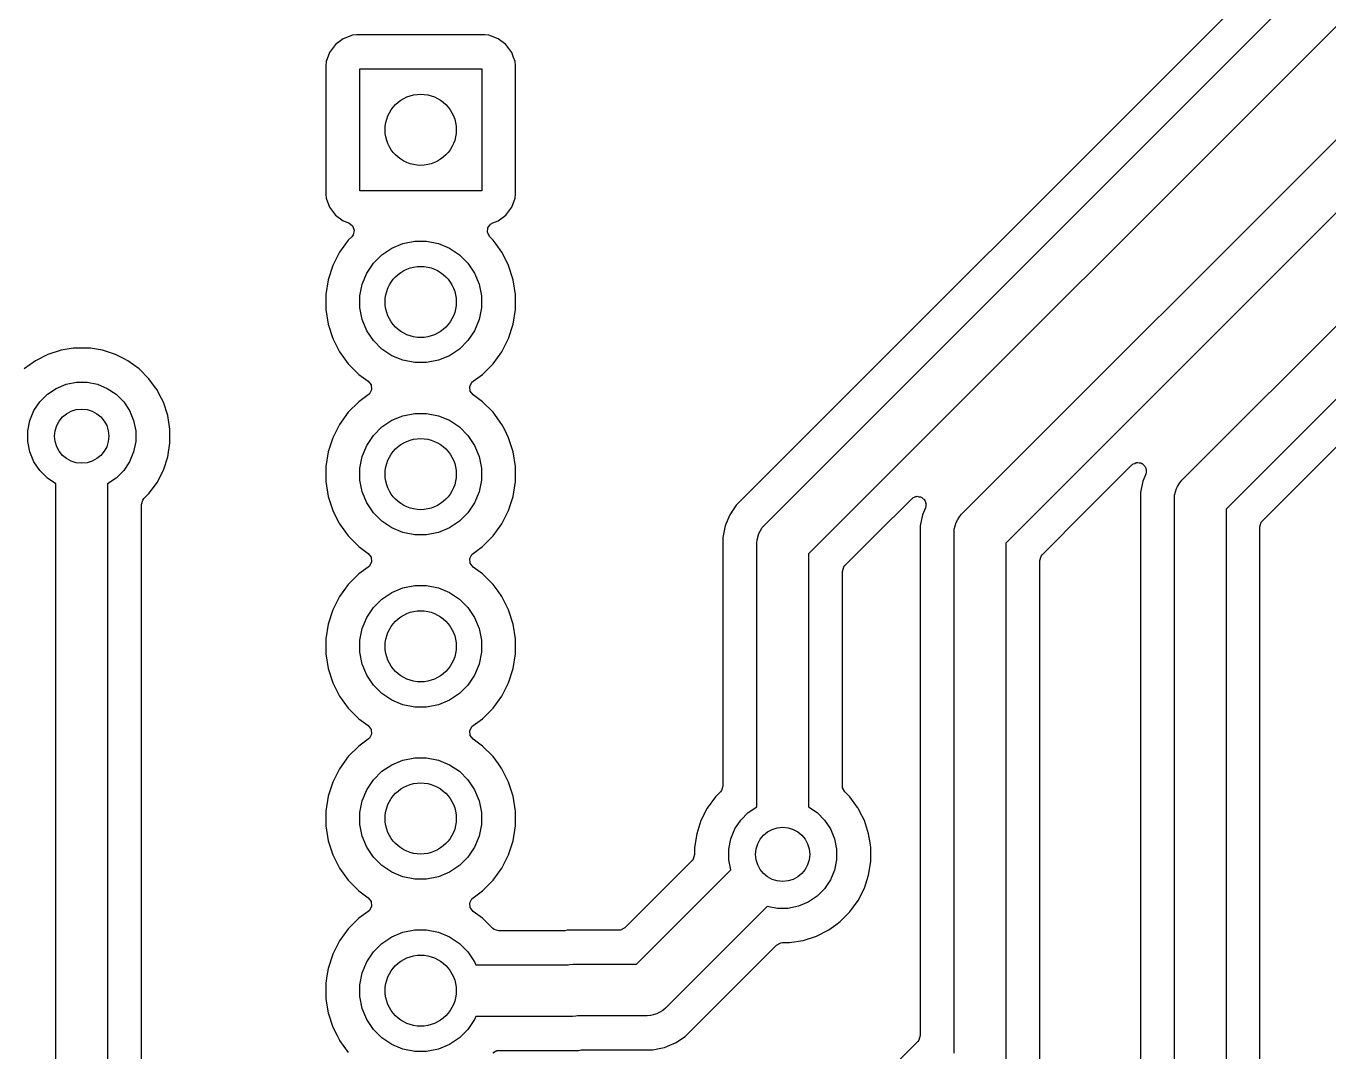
# Model space of a CAD drawing. Extents: x 101.7 to 181.8, y -136.4 to -71.3.
# Drawn here: x 113.68 to 132.9, y -102.91 to -87.78 of the extents above; entities that cross this region are included whole.
import ezdxf

# ---------------------------------------------------------------- set-up
doc = ezdxf.new("R2010")
doc.units = 0
doc.layers.add('BLACK', color=7, linetype='CONTINUOUS')

msp = doc.modelspace()

# ---------------------------------------------------------------- linework, layer by layer
at = {"layer": 'BLACK', "linetype": 'CONTINUOUS'}
for p, q in [((139.688073, -79.315295), (124.155298, -94.84807)), ((124.570592, -95.140592), (139.980592, -79.730592)), ((140.407816, -80.381), (125.221, -95.567816)), ((127.480592, -94.980592), (140.480592, -81.980593)), ((140.907815, -82.631), (128.131, -95.407815)), ((130.730592, -94.480592), (141.730592, -83.480592)), ((142.157816, -84.131), (131.381, -94.907816)), ((131.917819, -95.078811), (142.328811, -84.667819)), ((118.357664, -87.966206), (118.242455, -88.052452)), ((118.357671, -87.966202), (118.357664, -87.966206)), ((118.492516, -87.915908), (118.357671, -87.966202)), ((118.552123, -87.909501), (118.492516, -87.915908)), ((118.552129, -87.9095), (118.552123, -87.909501)), ((120.447864, -87.9095), (118.552129, -87.9095)), ((120.447873, -87.9095), (120.447864, -87.9095)), ((120.447881, -87.9095), (120.447873, -87.9095)), ((120.447883, -87.909501), (120.447881, -87.9095)), ((120.507483, -87.915908), (120.447883, -87.909501)), ((120.642328, -87.966202), (120.507482, -87.915908)), ((120.507482, -87.915908), (120.507483, -87.915908)), ((120.642335, -87.966206), (120.642328, -87.966202)), ((120.757544, -88.052452), (120.642335, -87.966206)), ((118.156202, -88.167671), (118.105908, -88.302517)), ((118.156206, -88.167664), (118.156202, -88.167671)), ((118.242452, -88.052455), (118.156206, -88.167664)), ((118.242455, -88.052452), (118.242452, -88.052455)), ((120.757547, -88.052455), (120.757544, -88.052452)), ((120.843793, -88.167664), (120.757547, -88.052455)), ((120.843797, -88.167671), (120.843793, -88.167664)), ((120.871429, -88.241758), (120.843797, -88.167671)), ((118.099501, -88.362123), (118.0995, -88.362135)), ((118.0995, -88.362135), (118.0995, -90.25787)), ((118.105908, -88.302517), (118.099501, -88.362116)), ((118.099501, -88.362116), (118.099501, -88.362123)), ((118.6, -90.21), (118.6, -88.41)), ((118.6, -88.41), (120.4, -88.41)), ((120.4, -88.41), (120.4, -90.21)), ((120.894091, -88.302517), (120.871429, -88.241758)), ((120.900499, -88.362128), (120.894091, -88.302517)), ((120.9005, -90.257873), (120.900499, -88.362128)), ((118.0995, -90.25787), (118.099501, -90.257876)), ((118.099501, -90.257876), (118.105908, -90.317483)), ((118.105908, -90.317483), (118.156202, -90.452328)), ((120.4, -90.21), (118.6, -90.21)), ((120.843796, -90.452331), (120.894091, -90.317483)), ((120.894091, -90.317483), (120.9005, -90.257873)), ((118.156202, -90.452328), (118.156206, -90.452335)), ((118.156206, -90.452335), (118.242452, -90.567544)), ((120.757546, -90.567546), (120.843796, -90.452331)), ((118.242452, -90.567544), (118.242455, -90.567547)), ((118.242455, -90.567547), (118.357664, -90.653793)), ((118.357664, -90.653793), (118.357671, -90.653797)), ((118.357671, -90.653797), (118.43758, -90.683601)), ((118.43758, -90.683601), (118.493514, -90.725472)), ((120.48957, -90.756449), (120.531442, -90.700516)), ((120.531442, -90.700516), (120.56242, -90.683601)), ((120.56242, -90.683601), (120.642326, -90.653798)), ((120.642326, -90.653797), (120.642331, -90.653796)), ((120.642326, -90.653798), (120.642326, -90.653797)), ((120.642331, -90.653796), (120.757546, -90.567546)), ((118.481929, -90.887463), (118.431756, -90.937636)), ((118.50308, -90.859209), (118.481929, -90.887463)), ((118.493514, -90.725472), (118.517931, -90.790936)), ((118.517931, -90.790936), (118.50308, -90.859209)), ((120.484586, -90.826141), (120.48957, -90.756449)), ((120.518071, -90.887464), (120.484586, -90.826141)), ((120.568243, -90.937636), (120.518071, -90.887464)), ((118.431752, -90.937641), (118.302187, -91.115974)), ((118.431756, -90.937636), (118.431752, -90.937641)), ((118.929046, -91.154291), (119.075743, -91.056271)), ((119.075743, -91.056271), (119.238744, -90.988754)), ((119.238744, -90.988754), (119.411785, -90.954334)), ((119.411785, -90.954334), (119.588215, -90.954334)), ((119.588215, -90.954334), (119.761256, -90.988754)), ((119.761256, -90.988754), (119.924257, -91.056271)), ((119.924257, -91.056271), (120.070954, -91.154291)), ((120.568247, -90.937641), (120.568243, -90.937636)), ((120.613553, -91), (120.568247, -90.937641)), ((120.697815, -91.115978), (120.613553, -91)), ((118.302187, -91.115974), (118.202104, -91.312393)), ((118.706271, -91.425743), (118.804291, -91.279046)), ((118.804291, -91.279046), (118.929046, -91.154291)), ((120.070954, -91.154291), (120.195709, -91.279046)), ((120.195709, -91.279046), (120.293729, -91.425743)), ((120.749333, -91.217087), (120.697815, -91.115978)), ((120.797895, -91.312393), (120.749333, -91.217087)), ((118.202103, -91.312396), (118.133985, -91.522047)), ((118.202104, -91.312393), (118.202103, -91.312396)), ((118.638754, -91.588744), (118.706271, -91.425743)), ((120.293729, -91.425743), (120.361246, -91.588744)), ((120.797895, -91.312394), (120.797895, -91.312393)), ((120.866015, -91.522049), (120.797895, -91.312394)), ((118.133985, -91.522047), (118.0995, -91.739778)), ((118.604334, -91.761785), (118.638754, -91.588744)), ((120.361246, -91.588744), (120.395666, -91.761785)), ((120.9005, -91.739778), (120.866015, -91.522049)), ((118.0995, -91.739778), (118.0995, -91.960221)), ((118.604334, -91.938215), (118.604334, -91.761785)), ((120.395666, -91.761785), (120.395666, -91.938215)), ((120.9005, -91.960222), (120.9005, -91.739778)), ((118.0995, -91.960221), (118.133985, -92.177952)), ((118.638754, -92.111256), (118.604334, -91.938215)), ((120.395666, -91.938215), (120.361246, -92.111256)), ((120.866015, -92.177951), (120.9005, -91.960222)), ((118.133985, -92.177952), (118.202103, -92.387603)), ((118.706271, -92.274257), (118.638754, -92.111256)), ((120.361246, -92.111256), (120.293729, -92.274257)), ((120.797895, -92.387606), (120.866015, -92.177951)), ((118.202103, -92.387603), (118.202104, -92.387606)), ((118.202104, -92.387606), (118.302187, -92.584025)), ((118.804291, -92.420954), (118.706271, -92.274257)), ((118.929046, -92.545709), (118.804291, -92.420954)), ((120.195709, -92.420954), (120.070954, -92.545709)), ((120.293729, -92.274257), (120.195709, -92.420954)), ((120.697815, -92.584022), (120.797895, -92.387606)), ((114.000776, -92.624781), (113.818386, -92.717715)), ((114.195465, -92.561522), (114.000776, -92.624781)), ((114.373329, -92.533351), (114.195465, -92.561522)), ((114.397648, -92.5295), (114.373329, -92.533351)), ((114.602352, -92.5295), (114.397648, -92.5295)), ((114.629995, -92.533878), (114.602352, -92.5295)), ((114.804534, -92.561522), (114.629995, -92.533878)), ((114.999223, -92.624781), (114.804534, -92.561522)), ((115.124653, -92.688691), (114.999223, -92.624781)), ((118.302187, -92.584025), (118.431752, -92.762358)), ((119.075743, -92.643729), (118.929046, -92.545709)), ((120.070954, -92.545709), (119.924257, -92.643729)), ((120.568242, -92.762365), (120.697815, -92.584022)), ((113.818386, -92.717715), (113.652786, -92.838028)), ((115.18161, -92.717713), (115.124653, -92.688691)), ((115.181612, -92.717714), (115.18161, -92.717713)), ((115.181613, -92.717715), (115.181612, -92.717714)), ((115.347213, -92.838028), (115.181613, -92.717715)), ((118.431752, -92.762358), (118.431756, -92.762363)), ((118.431756, -92.762363), (118.587636, -92.918243)), ((119.238744, -92.711246), (119.075743, -92.643729)), ((119.411785, -92.745666), (119.238744, -92.711246)), ((119.588215, -92.745666), (119.411785, -92.745666)), ((119.761256, -92.711246), (119.588215, -92.745666)), ((119.924257, -92.643729), (119.761256, -92.711246)), ((120.412365, -92.918242), (120.568242, -92.762365)), ((115.491971, -92.982786), (115.347213, -92.838028)), ((115.57377, -93.095375), (115.491971, -92.982786)), ((118.587636, -92.918243), (118.587641, -92.918247)), ((118.587641, -92.918247), (118.727254, -93.019682)), ((118.727254, -93.019682), (118.76992, -93.075012)), ((120.256705, -93.03358), (120.272745, -93.019682)), ((120.272745, -93.019682), (120.412358, -92.918247)), ((120.412356, -92.918247), (120.412365, -92.918242)), ((120.412358, -92.918247), (120.412356, -92.918247)), ((113.881592, -93.322485), (113.992485, -93.211592)), ((113.992485, -93.211592), (114.122883, -93.124463)), ((114.122883, -93.124463), (114.267772, -93.064448)), ((114.267772, -93.064448), (114.421586, -93.033852)), ((114.421586, -93.033852), (114.578414, -93.033852)), ((114.578414, -93.033852), (114.732228, -93.064448)), ((114.732228, -93.064448), (114.877117, -93.124463)), ((114.877117, -93.124463), (115.007515, -93.211592)), ((115.007515, -93.211592), (115.118408, -93.322485)), ((115.612287, -93.14839), (115.57377, -93.095375)), ((115.648936, -93.220318), (115.612287, -93.14839)), ((118.743293, -93.20642), (118.727254, -93.220318)), ((118.775899, -93.144625), (118.743293, -93.20642)), ((118.76992, -93.075012), (118.775899, -93.144625)), ((120.2241, -93.095375), (120.256705, -93.03358)), ((120.230079, -93.164989), (120.2241, -93.095375)), ((120.272745, -93.220318), (120.230079, -93.164989)), ((113.794463, -93.452883), (113.881592, -93.322485)), ((115.118408, -93.322485), (115.205537, -93.452883)), ((115.705218, -93.330776), (115.648936, -93.220318)), ((115.705218, -93.330778), (115.705218, -93.330776)), ((115.70522, -93.330781), (115.705218, -93.330778)), ((115.768477, -93.525466), (115.70522, -93.330781)), ((118.587636, -93.321756), (118.431756, -93.477636)), ((118.587641, -93.321752), (118.587636, -93.321756)), ((118.727254, -93.220318), (118.587641, -93.321752)), ((120.412358, -93.321752), (120.272745, -93.220318)), ((120.412363, -93.321756), (120.412358, -93.321752)), ((120.568243, -93.477636), (120.412363, -93.321756)), ((113.703852, -93.751586), (113.734448, -93.597772)), ((113.734448, -93.597772), (113.794463, -93.452883)), ((115.205537, -93.452883), (115.265552, -93.597772)), ((115.265552, -93.597772), (115.296148, -93.751586)), ((115.8005, -93.727648), (115.768477, -93.525466)), ((118.431752, -93.477641), (118.302187, -93.655974)), ((118.431756, -93.477636), (118.431752, -93.477641)), ((118.929046, -93.694291), (119.075743, -93.596271)), ((119.075743, -93.596271), (119.238744, -93.528754)), ((119.238744, -93.528754), (119.411785, -93.494334)), ((119.411785, -93.494334), (119.588215, -93.494334)), ((119.588215, -93.494334), (119.761256, -93.528754)), ((119.761256, -93.528754), (119.924257, -93.596271)), ((119.924257, -93.596271), (120.070954, -93.694291)), ((120.568247, -93.477641), (120.568243, -93.477636)), ((120.602993, -93.525466), (120.568247, -93.477641)), ((120.697815, -93.655978), (120.602993, -93.525466)), ((113.703852, -93.908414), (113.703852, -93.751586)), ((115.296148, -93.751586), (115.296148, -93.908414)), ((115.8005, -93.932352), (115.8005, -93.727648)), ((118.302187, -93.655974), (118.202104, -93.852393)), ((118.804291, -93.819046), (118.929046, -93.694291)), ((120.070954, -93.694291), (120.195709, -93.819046)), ((120.734333, -93.727648), (120.697815, -93.655978)), ((120.797895, -93.852393), (120.734333, -93.727648)), ((113.734448, -94.062228), (113.703852, -93.908414)), ((115.296148, -93.908414), (115.265552, -94.062228)), ((115.768477, -94.134534), (115.8005, -93.932352)), ((118.202103, -93.852396), (118.133985, -94.062047)), ((118.202104, -93.852393), (118.202103, -93.852396)), ((118.638754, -94.128744), (118.706271, -93.965743)), ((118.706271, -93.965743), (118.804291, -93.819046)), ((120.195709, -93.819046), (120.293729, -93.965743)), ((120.293729, -93.965743), (120.361246, -94.128744)), ((120.797895, -93.852394), (120.797895, -93.852393)), ((120.866015, -94.062049), (120.797895, -93.852394)), ((113.794463, -94.207117), (113.734448, -94.062228)), ((115.265552, -94.062228), (115.205537, -94.207117)), ((115.70522, -94.329219), (115.768477, -94.134534)), ((118.133985, -94.062047), (118.0995, -94.279778)), ((118.604334, -94.301785), (118.638754, -94.128744)), ((120.361246, -94.128744), (120.395666, -94.301785)), ((120.9005, -94.279778), (120.866015, -94.062049)), ((113.881592, -94.337515), (113.794463, -94.207117)), ((113.992485, -94.448408), (113.881592, -94.337515)), ((115.118408, -94.337515), (115.007515, -94.448408)), ((115.205537, -94.207117), (115.118408, -94.337515)), ((115.612287, -94.51161), (115.70522, -94.329219)), ((118.0995, -94.279778), (118.0995, -94.500221)), ((118.604334, -94.478215), (118.604334, -94.301785)), ((120.395666, -94.301785), (120.395666, -94.478215)), ((120.9005, -94.500222), (120.9005, -94.279778)), ((129.319026, -94.927603), (129.993444, -94.253184)), ((129.993444, -94.253184), (130.00333, -94.247786)), ((130.00333, -94.247786), (130.010402, -94.239011)), ((130.010402, -94.239011), (130.03345, -94.231339)), ((130.03345, -94.231339), (130.054765, -94.219701)), ((130.054765, -94.219701), (130.066003, -94.220504)), ((130.066003, -94.220504), (130.076696, -94.216946)), ((130.076696, -94.216946), (130.100229, -94.222952)), ((130.100229, -94.222952), (130.124457, -94.224685)), ((130.124457, -94.224685), (130.133478, -94.231438)), ((130.133478, -94.231438), (130.144396, -94.234225)), ((130.144396, -94.234225), (130.160947, -94.252001)), ((130.160947, -94.252001), (130.18039, -94.266557)), ((130.18039, -94.266557), (130.184327, -94.277113)), ((130.184327, -94.277113), (130.192007, -94.285362)), ((130.192007, -94.285362), (130.19632, -94.309266)), ((130.204413, -94.354121), (130.195684, -94.388319)), ((130.19632, -94.309266), (130.204807, -94.332021)), ((130.204807, -94.332021), (130.202733, -94.344814)), ((130.202733, -94.344814), (130.204413, -94.354121)), ((114.119, -94.532942), (113.992485, -94.448408)), ((114.119, -104.63), (114.119, -94.532942)), ((115.007515, -94.448408), (114.881, -94.532942)), ((114.881, -94.532942), (114.881, -104.472184)), ((115.544732, -94.60459), (115.612287, -94.51161)), ((118.0995, -94.500221), (118.133985, -94.717952)), ((118.638754, -94.651256), (118.604334, -94.478215)), ((120.395666, -94.478215), (120.361246, -94.651256)), ((120.866015, -94.717951), (120.9005, -94.500222)), ((130.152374, -94.492881), (130.1185, -94.663177)), ((130.152377, -94.492871), (130.152374, -94.492881)), ((130.195684, -94.388319), (130.152377, -94.492871)), ((130.666204, -94.572669), (130.697732, -94.518062)), ((130.697732, -94.518062), (130.69774, -94.518053)), ((130.69774, -94.518053), (130.730592, -94.480592)), ((115.401185, -94.772008), (115.417819, -94.751366)), ((115.417819, -94.751366), (115.452236, -94.716949)), ((115.452236, -94.716949), (115.491966, -94.677219)), ((115.491966, -94.677219), (115.491968, -94.677215)), ((115.491968, -94.677215), (115.491971, -94.677213)), ((115.491971, -94.677213), (115.544732, -94.60459)), ((118.133985, -94.717952), (118.202103, -94.927603)), ((118.706271, -94.814257), (118.638754, -94.651256)), ((120.361246, -94.651256), (120.293729, -94.814257)), ((120.797895, -94.927606), (120.866015, -94.717951)), ((126.194272, -95.302358), (126.743442, -94.753187)), ((126.743442, -94.753187), (126.753329, -94.747788)), ((126.753329, -94.747788), (126.7604, -94.739015)), ((126.7604, -94.739015), (126.783445, -94.731344)), ((126.783445, -94.731344), (126.804763, -94.719704)), ((126.804763, -94.719704), (126.816002, -94.720507)), ((126.816002, -94.720507), (126.826694, -94.716949)), ((126.826694, -94.716949), (126.850226, -94.722955)), ((126.850226, -94.722955), (126.874454, -94.724688)), ((126.874454, -94.724688), (126.883475, -94.731441)), ((126.883475, -94.731441), (126.894393, -94.734228)), ((126.894393, -94.734228), (126.910943, -94.752004)), ((126.910943, -94.752004), (126.930388, -94.76656)), ((130.1185, -94.663177), (130.1185, -103.583508)), ((130.619, -94.75), (130.622259, -94.700285)), ((130.619, -103.842184), (130.619, -94.75)), ((130.622259, -94.700269), (130.648002, -94.604197)), ((130.622259, -94.700285), (130.622259, -94.700269)), ((130.648002, -94.604197), (130.666204, -94.572669)), ((115.3815, -94.839047), (115.401185, -94.772008)), ((115.3815, -104.213508), (115.3815, -94.839047)), ((118.202103, -94.927603), (118.202104, -94.927606)), ((118.202104, -94.927606), (118.270122, -95.061096)), ((118.804291, -94.960954), (118.706271, -94.814257)), ((120.293729, -94.814257), (120.195709, -94.960954)), ((120.697815, -95.124022), (120.797895, -94.927606)), ((124.117105, -94.905229), (124.058822, -94.992456)), ((124.136799, -94.875756), (124.117105, -94.905229)), ((124.155294, -94.848076), (124.136799, -94.875756)), ((124.155298, -94.84807), (124.155294, -94.848076)), ((126.945683, -94.888321), (126.902376, -94.992876)), ((126.930388, -94.76656), (126.934325, -94.777117)), ((126.934325, -94.777117), (126.942004, -94.785364)), ((126.942004, -94.785364), (126.946317, -94.809267)), ((126.954411, -94.854124), (126.945683, -94.888321)), ((126.946317, -94.809267), (126.954805, -94.832024)), ((126.954805, -94.832024), (126.952731, -94.844818)), ((126.952731, -94.844818), (126.954411, -94.854124)), ((128.667819, -95.57881), (129.319026, -94.927603)), ((131.381, -94.907816), (131.381, -104)), ((118.270122, -95.061096), (118.297654, -95.11513)), ((118.297654, -95.11513), (118.302187, -95.124025)), ((118.302187, -95.124025), (118.431752, -95.302358)), ((118.929046, -95.085709), (118.804291, -94.960954)), ((119.075743, -95.183729), (118.929046, -95.085709)), ((120.070954, -95.085709), (119.924257, -95.183729)), ((120.195709, -94.960954), (120.070954, -95.085709)), ((120.568242, -95.302365), (120.697815, -95.124022)), ((124.058822, -94.992456), (123.992377, -95.152871)), ((124.53774, -95.178053), (124.570592, -95.140592)), ((126.902374, -94.992883), (126.870551, -95.152871)), ((126.902376, -94.992876), (126.902374, -94.992883)), ((127.372259, -95.200269), (127.398002, -95.104197)), ((127.398002, -95.104197), (127.424673, -95.058002)), ((127.424673, -95.058002), (127.447732, -95.018062)), ((127.447732, -95.018062), (127.44774, -95.018053)), ((127.44774, -95.018053), (127.480592, -94.980592)), ((131.8815, -95.166492), (131.901185, -95.099453)), ((131.901185, -95.099453), (131.917819, -95.078811)), ((118.431752, -95.302358), (118.431756, -95.302363)), ((118.431756, -95.302363), (118.587636, -95.458243)), ((119.238744, -95.251246), (119.075743, -95.183729)), ((119.411785, -95.285666), (119.238744, -95.251246)), ((119.588215, -95.285666), (119.411785, -95.285666)), ((119.761256, -95.251246), (119.588215, -95.285666)), ((119.924257, -95.183729), (119.761256, -95.251246)), ((120.412365, -95.458242), (120.568242, -95.302365)), ((123.992376, -95.152876), (123.9585, -95.323177)), ((123.9585, -95.323177), (123.9585, -98.990953)), ((123.992377, -95.152871), (123.992376, -95.152876)), ((124.462259, -95.360269), (124.488002, -95.264197)), ((124.488002, -95.264197), (124.506204, -95.232669)), ((124.506204, -95.232669), (124.537732, -95.178062)), ((124.537732, -95.178062), (124.53774, -95.178053)), ((125.757819, -95.738811), (126.194272, -95.302358)), ((126.87055, -95.152876), (126.8685, -95.163179)), ((126.8685, -95.163179), (126.8685, -102.673508)), ((126.870551, -95.152871), (126.87055, -95.152876)), ((127.369, -95.25), (127.372259, -95.200285)), ((127.369, -102.932184), (127.369, -95.25)), ((127.372259, -95.200285), (127.372259, -95.200269)), ((131.8815, -103.913179), (131.8815, -95.166492)), ((118.587636, -95.458243), (118.587641, -95.458247)), ((118.587641, -95.458247), (118.727254, -95.559682)), ((120.272745, -95.559682), (120.412358, -95.458247)), ((120.412356, -95.458247), (120.412365, -95.458242)), ((120.412358, -95.458247), (120.412356, -95.458247)), ((124.459, -95.41), (124.462259, -95.360285)), ((124.459, -99.297057), (124.459, -95.41)), ((124.462259, -95.360285), (124.462259, -95.360269)), ((128.131, -95.407815), (128.131, -103.09)), ((118.727254, -95.559682), (118.76992, -95.615012)), ((118.775899, -95.684625), (118.743293, -95.74642)), ((118.76992, -95.615012), (118.775899, -95.684625)), ((120.2241, -95.635375), (120.256705, -95.57358)), ((120.230079, -95.704989), (120.2241, -95.635375)), ((120.272745, -95.760318), (120.230079, -95.704989)), ((120.256705, -95.57358), (120.272745, -95.559682)), ((125.221, -95.567816), (125.221, -99.297057)), ((128.6315, -95.666491), (128.651185, -95.599452)), ((128.6315, -103.176822), (128.6315, -95.666491)), ((128.651185, -95.599452), (128.667819, -95.57881)), ((118.587636, -95.861756), (118.431756, -96.017636)), ((118.587641, -95.861752), (118.587636, -95.861756)), ((118.727254, -95.760318), (118.587641, -95.861752)), ((118.743293, -95.74642), (118.727254, -95.760318)), ((120.412358, -95.861752), (120.272745, -95.760318)), ((120.412363, -95.861756), (120.412358, -95.861752)), ((120.568243, -96.017636), (120.412363, -95.861756)), ((125.7215, -95.826492), (125.741185, -95.759453)), ((125.7215, -98.990953), (125.7215, -95.826492)), ((125.741185, -95.759453), (125.757819, -95.738811)), ((118.431752, -96.017641), (118.302187, -96.195974)), ((118.431756, -96.017636), (118.431752, -96.017641)), ((119.075743, -96.136271), (119.238744, -96.068754)), ((119.238744, -96.068754), (119.411785, -96.034334)), ((119.411785, -96.034334), (119.588215, -96.034334)), ((119.588215, -96.034334), (119.761256, -96.068754)), ((119.761256, -96.068754), (119.924257, -96.136271)), ((120.568247, -96.017641), (120.568243, -96.017636)), ((120.641524, -96.1185), (120.568247, -96.017641)), ((118.302187, -96.195974), (118.202104, -96.392393)), ((118.804291, -96.359046), (118.929046, -96.234291)), ((118.929046, -96.234291), (119.075743, -96.136271)), ((119.924257, -96.136271), (120.070954, -96.234291)), ((120.070954, -96.234291), (120.195709, -96.359046)), ((120.697815, -96.195978), (120.641524, -96.1185)), ((120.763237, -96.324375), (120.697815, -96.195978)), ((118.202103, -96.392396), (118.133985, -96.602047)), ((118.202104, -96.392393), (118.202103, -96.392396)), ((118.706271, -96.505743), (118.804291, -96.359046)), ((120.195709, -96.359046), (120.293729, -96.505743)), ((120.797895, -96.392393), (120.763237, -96.324375)), ((120.797895, -96.392394), (120.797895, -96.392393)), ((120.866015, -96.602049), (120.797895, -96.392394)), ((118.133985, -96.602047), (118.0995, -96.819778)), ((118.604334, -96.841785), (118.638754, -96.668744)), ((118.638754, -96.668744), (118.706271, -96.505743)), ((120.293729, -96.505743), (120.361246, -96.668744)), ((120.361246, -96.668744), (120.395666, -96.841785)), ((120.9005, -96.819778), (120.866015, -96.602049)), ((118.0995, -96.819778), (118.0995, -97.040221)), ((118.604334, -97.018215), (118.604334, -96.841785)), ((120.395666, -96.841785), (120.395666, -97.018215)), ((120.9005, -97.040222), (120.9005, -96.819778)), ((118.0995, -97.040221), (118.133985, -97.257952)), ((118.638754, -97.191256), (118.604334, -97.018215)), ((120.395666, -97.018215), (120.361246, -97.191256)), ((120.866015, -97.257951), (120.9005, -97.040222)), ((118.706271, -97.354257), (118.638754, -97.191256)), ((120.361246, -97.191256), (120.293729, -97.354257)), ((118.133985, -97.257952), (118.202103, -97.467603)), ((118.804291, -97.500954), (118.706271, -97.354257)), ((120.293729, -97.354257), (120.195709, -97.500954)), ((120.797895, -97.467606), (120.866015, -97.257951)), ((118.202103, -97.467603), (118.202104, -97.467606)), ((118.202104, -97.467606), (118.302187, -97.664025)), ((118.929046, -97.625709), (118.804291, -97.500954)), ((119.075743, -97.723729), (118.929046, -97.625709)), ((120.070954, -97.625709), (119.924257, -97.723729)), ((120.195709, -97.500954), (120.070954, -97.625709)), ((120.697815, -97.664022), (120.797895, -97.467606)), ((118.302187, -97.664025), (118.431752, -97.842358)), ((119.238744, -97.791246), (119.075743, -97.723729)), ((119.411785, -97.825666), (119.238744, -97.791246)), ((119.588215, -97.825666), (119.411785, -97.825666)), ((119.761256, -97.791246), (119.588215, -97.825666)), ((119.924257, -97.723729), (119.761256, -97.791246)), ((120.568242, -97.842365), (120.697815, -97.664022)), ((118.431752, -97.842358), (118.431756, -97.842363)), ((118.431756, -97.842363), (118.587636, -97.998243)), ((118.587636, -97.998243), (118.587641, -97.998247)), ((118.587641, -97.998247), (118.727254, -98.099682)), ((120.272745, -98.099682), (120.412358, -97.998247)), ((120.412356, -97.998247), (120.412365, -97.998242)), ((120.412358, -97.998247), (120.412356, -97.998247)), ((120.412365, -97.998242), (120.568242, -97.842365)), ((118.727254, -98.099682), (118.76992, -98.155012)), ((118.76992, -98.155012), (118.775899, -98.224625)), ((120.2241, -98.175375), (120.256705, -98.11358)), ((120.230079, -98.244989), (120.2241, -98.175375)), ((120.256705, -98.11358), (120.272745, -98.099682)), ((118.587636, -98.401756), (118.431756, -98.557636)), ((118.587641, -98.401752), (118.587636, -98.401756)), ((118.727254, -98.300318), (118.587641, -98.401752)), ((118.743293, -98.28642), (118.727254, -98.300318)), ((118.775899, -98.224625), (118.743293, -98.28642)), ((120.272745, -98.300318), (120.230079, -98.244989)), ((120.412358, -98.401752), (120.272745, -98.300318)), ((120.412363, -98.401756), (120.412358, -98.401752)), ((120.568243, -98.557636), (120.412363, -98.401756)), ((118.431752, -98.557641), (118.302187, -98.735974)), ((118.431756, -98.557636), (118.431752, -98.557641)), ((119.238744, -98.608754), (119.411785, -98.574334)), ((119.411785, -98.574334), (119.588215, -98.574334)), ((119.588215, -98.574334), (119.761256, -98.608754)), ((120.568247, -98.557641), (120.568243, -98.557636)), ((120.647134, -98.666221), (120.568247, -98.557641)), ((118.302187, -98.735974), (118.202104, -98.932393)), ((118.804291, -98.899046), (118.929046, -98.774291)), ((118.929046, -98.774291), (119.075743, -98.676271)), ((119.075743, -98.676271), (119.238744, -98.608754)), ((119.761256, -98.608754), (119.924257, -98.676271)), ((119.924257, -98.676271), (120.070954, -98.774291)), ((120.070954, -98.774291), (120.195709, -98.899046)), ((120.697815, -98.735978), (120.647134, -98.666221)), ((120.763237, -98.864375), (120.697815, -98.735978)), ((118.202103, -98.932396), (118.133985, -99.142047)), ((118.202104, -98.932393), (118.202103, -98.932396)), ((118.706271, -99.045743), (118.804291, -98.899046)), ((120.195709, -98.899046), (120.293729, -99.045743)), ((120.797895, -98.932393), (120.763237, -98.864375)), ((120.797895, -98.932394), (120.797895, -98.932393)), ((120.866015, -99.142049), (120.797895, -98.932394)), ((118.133985, -99.142047), (118.0995, -99.359778)), ((118.638754, -99.208744), (118.706271, -99.045743)), ((120.293729, -99.045743), (120.361246, -99.208744)), ((120.9005, -99.359778), (120.866015, -99.142049)), ((123.848028, -99.152786), (123.727715, -99.318386)), ((123.848032, -99.152782), (123.848028, -99.152786)), ((123.922181, -99.078634), (123.848032, -99.152782)), ((123.938815, -99.057992), (123.922181, -99.078634)), ((123.9585, -98.990953), (123.938815, -99.057992)), ((125.724334, -99.017311), (125.7215, -98.990953)), ((125.757819, -99.078634), (125.724334, -99.017311)), ((125.831971, -99.152786), (125.757819, -99.078634)), ((125.944556, -99.307749), (125.831971, -99.152786)), ((118.0995, -99.359778), (118.0995, -99.580221)), ((118.604334, -99.381785), (118.638754, -99.208744)), ((120.361246, -99.208744), (120.395666, -99.381785)), ((120.9005, -99.580222), (120.9005, -99.359778)), ((123.727715, -99.318386), (123.634781, -99.500776)), ((124.332485, -99.381592), (124.459, -99.297057)), ((125.221, -99.297057), (125.347515, -99.381592)), ((125.952287, -99.31839), (125.944556, -99.307749)), ((125.973375, -99.359778), (125.952287, -99.31839)), ((126.045218, -99.500776), (125.973375, -99.359778)), ((118.604334, -99.558215), (118.604334, -99.381785)), ((118.638754, -99.731256), (118.604334, -99.558215)), ((120.395666, -99.558215), (120.361246, -99.731256)), ((120.395666, -99.381785), (120.395666, -99.558215)), ((123.634781, -99.500776), (123.571522, -99.695465)), ((124.134463, -99.622883), (124.221592, -99.492485)), ((124.221592, -99.492485), (124.332485, -99.381592)), ((125.347515, -99.381592), (125.458408, -99.492485)), ((125.458408, -99.492485), (125.545537, -99.622883)), ((126.108477, -99.695465), (126.045218, -99.500776)), ((118.0995, -99.580221), (118.133985, -99.797952)), ((118.706271, -99.894257), (118.638754, -99.731256)), ((120.361246, -99.731256), (120.293729, -99.894257)), ((120.866015, -99.797951), (120.9005, -99.580222)), ((123.571522, -99.695465), (123.5395, -99.897648)), ((124.074448, -99.767772), (124.134463, -99.622883)), ((125.545537, -99.622883), (125.605552, -99.767772)), ((126.129597, -99.828811), (126.108477, -99.695465)), ((118.133985, -99.797952), (118.202103, -100.007603)), ((118.804291, -100.040954), (118.706271, -99.894257)), ((120.293729, -99.894257), (120.195709, -100.040954)), ((120.797895, -100.007606), (120.866015, -99.797951)), ((123.5395, -99.897648), (123.5395, -100.002508)), ((124.043852, -99.921586), (124.074448, -99.767772)), ((124.043852, -100.078414), (124.043852, -99.921586)), ((125.605552, -99.767772), (125.636148, -99.921586)), ((125.636148, -99.921586), (125.636148, -100.078414)), ((126.1405, -99.897648), (126.129597, -99.828811)), ((126.1405, -100.102352), (126.1405, -99.897648)), ((118.202103, -100.007603), (118.202104, -100.007606)), ((118.202104, -100.007606), (118.302187, -100.204025)), ((118.929046, -100.165709), (118.804291, -100.040954)), ((120.195709, -100.040954), (120.070954, -100.165709)), ((120.697815, -100.204022), (120.797895, -100.007606)), ((123.503181, -100.090189), (122.511189, -101.082181)), ((123.519815, -100.069547), (123.503181, -100.090189)), ((123.5395, -100.002508), (123.519815, -100.069547)), ((124.073536, -100.227647), (124.043852, -100.078414)), ((125.636148, -100.078414), (125.605552, -100.232228)), ((126.108477, -100.304534), (126.1405, -100.102352)), ((118.302187, -100.204025), (118.431752, -100.382358)), ((119.075743, -100.263729), (118.929046, -100.165709)), ((119.238744, -100.331246), (119.075743, -100.263729)), ((119.411785, -100.365666), (119.238744, -100.331246)), ((119.761256, -100.331246), (119.588215, -100.365666)), ((119.924257, -100.263729), (119.761256, -100.331246)), ((120.070954, -100.165709), (119.924257, -100.263729)), ((120.568242, -100.382365), (120.697815, -100.204022)), ((122.682184, -101.619), (124.073536, -100.227647)), ((125.605552, -100.232228), (125.545537, -100.377117)), ((126.04522, -100.499219), (126.108477, -100.304534)), ((118.431752, -100.382358), (118.431756, -100.382363)), ((118.431756, -100.382363), (118.587636, -100.538243)), ((119.588215, -100.365666), (119.411785, -100.365666)), ((120.412365, -100.538242), (120.568242, -100.382365)), ((125.458408, -100.507515), (125.347515, -100.618408)), ((125.545537, -100.377117), (125.458408, -100.507515)), ((125.952287, -100.68161), (126.04522, -100.499219)), ((118.587636, -100.538243), (118.587641, -100.538247)), ((118.587641, -100.538247), (118.727254, -100.639682)), ((118.727254, -100.639682), (118.76992, -100.695012)), ((118.76992, -100.695012), (118.775899, -100.764625)), ((120.2241, -100.715375), (120.256705, -100.65358)), ((120.230079, -100.784989), (120.2241, -100.715375)), ((120.256705, -100.65358), (120.272745, -100.639682)), ((120.272745, -100.639682), (120.412358, -100.538247)), ((120.412356, -100.538247), (120.412365, -100.538242)), ((120.412358, -100.538247), (120.412356, -100.538247)), ((125.217117, -100.705537), (125.072228, -100.765552)), ((125.347515, -100.618408), (125.217117, -100.705537)), ((125.884732, -100.77459), (125.952287, -100.68161)), ((118.727254, -100.840318), (118.587641, -100.941752)), ((118.743293, -100.82642), (118.727254, -100.840318)), ((118.775899, -100.764625), (118.743293, -100.82642)), ((120.272745, -100.840318), (120.230079, -100.784989)), ((120.412358, -100.941752), (120.272745, -100.840318)), ((124.612352, -100.766463), (123.109408, -102.269408)), ((124.761586, -100.796148), (124.612352, -100.766463)), ((124.918414, -100.796148), (124.761586, -100.796148)), ((125.072228, -100.765552), (124.918414, -100.796148)), ((125.687219, -100.991966), (125.831966, -100.847219)), ((125.831966, -100.847219), (125.831968, -100.847215)), ((125.831968, -100.847215), (125.831971, -100.847213)), ((125.831971, -100.847213), (125.884732, -100.77459)), ((118.431752, -101.097641), (118.302187, -101.275974)), ((118.431756, -101.097636), (118.431752, -101.097641)), ((118.587636, -100.941756), (118.431756, -101.097636)), ((118.587641, -100.941752), (118.587636, -100.941756)), ((120.412363, -100.941756), (120.412358, -100.941752)), ((120.562788, -101.092181), (120.412363, -100.941756)), ((120.58343, -101.108815), (120.562788, -101.092181)), ((122.511189, -101.082181), (122.449866, -101.115666)), ((125.52161, -101.112287), (125.62426, -101.037708)), ((125.62426, -101.037708), (125.687213, -100.991971)), ((125.687213, -100.991971), (125.687215, -100.991968)), ((125.687215, -100.991968), (125.687219, -100.991966)), ((118.302187, -101.275974), (118.202104, -101.472393)), ((118.929046, -101.314291), (119.075743, -101.216271)), ((119.075743, -101.216271), (119.238744, -101.148754)), ((119.238744, -101.148754), (119.411785, -101.114334)), ((119.411785, -101.114334), (119.588215, -101.114334)), ((119.588215, -101.114334), (119.761256, -101.148754)), ((119.761256, -101.148754), (119.924257, -101.216271)), ((119.924257, -101.216271), (120.070954, -101.314291)), ((120.650469, -101.1285), (120.58343, -101.108815)), ((121.600694, -101.1285), (120.650469, -101.1285)), ((121.624887, -101.126117), (121.600694, -101.1285)), ((121.663178, -101.1185), (121.624887, -101.126117)), ((122.423508, -101.1185), (121.663178, -101.1185)), ((122.449866, -101.115666), (122.423508, -101.1185)), ((124.942352, -101.3005), (125.144534, -101.268477)), ((125.144534, -101.268477), (125.339219, -101.20522)), ((125.339219, -101.20522), (125.52161, -101.112287)), ((118.202103, -101.472396), (118.133985, -101.682047)), ((118.202104, -101.472393), (118.202103, -101.472396)), ((118.706271, -101.585743), (118.804291, -101.439046)), ((118.804291, -101.439046), (118.929046, -101.314291)), ((120.070954, -101.314291), (120.195709, -101.439046)), ((120.195709, -101.439046), (120.293729, -101.585743)), ((123.401924, -102.684706), (124.749811, -101.336819)), ((124.749811, -101.336819), (124.811134, -101.303334)), ((124.811134, -101.303334), (124.837492, -101.3005)), ((124.837492, -101.3005), (124.942351, -101.3005)), ((124.942351, -101.3005), (124.942352, -101.3005)), ((118.638754, -101.748744), (118.706271, -101.585743)), ((120.293729, -101.585743), (120.311647, -101.629)), ((120.311647, -101.629), (121.675112, -101.629)), ((121.675112, -101.629), (121.700269, -101.622259)), ((121.700269, -101.622259), (121.700285, -101.622259)), ((121.700285, -101.622259), (121.75, -101.619)), ((121.75, -101.619), (122.682184, -101.619)), ((118.11646, -101.792696), (118.0995, -101.899778)), ((118.133985, -101.682047), (118.11646, -101.792696)), ((118.604334, -101.921785), (118.638754, -101.748744)), ((118.0995, -101.899778), (118.0995, -102.120222)), ((118.604334, -102.098215), (118.604334, -101.921785)), ((118.0995, -102.120222), (118.106304, -102.16318)), ((118.106304, -102.16318), (118.133985, -102.337952)), ((118.638754, -102.271256), (118.604334, -102.098215)), ((118.133985, -102.337952), (118.202103, -102.547603)), ((118.706271, -102.434257), (118.638754, -102.271256)), ((118.804291, -102.580954), (118.706271, -102.434257)), ((120.293729, -102.434257), (120.195709, -102.580954)), ((120.311647, -102.391), (120.293729, -102.434257)), ((121.74, -102.391), (120.311647, -102.391)), ((121.789715, -102.387741), (121.74, -102.391)), ((121.789731, -102.387741), (121.789715, -102.387741)), ((121.814888, -102.381), (121.789731, -102.387741)), ((122.84, -102.381), (121.814888, -102.381)), ((122.889715, -102.377741), (122.84, -102.381)), ((122.889731, -102.377741), (122.889715, -102.377741)), ((122.985803, -102.351998), (122.889731, -102.377741)), ((123.01733, -102.333795), (122.985803, -102.351998)), ((123.071938, -102.302268), (123.01733, -102.333795)), ((123.071946, -102.302259), (123.071938, -102.302268)), ((123.109408, -102.269408), (123.071946, -102.302259)), ((118.202103, -102.547603), (118.202104, -102.547606)), ((118.202104, -102.547606), (118.266256, -102.673508)), ((118.929046, -102.705709), (118.804291, -102.580954)), ((120.195709, -102.580954), (120.070954, -102.705709)), ((118.266256, -102.673508), (118.300414, -102.740547)), ((118.300414, -102.740547), (118.302187, -102.744025)), ((118.302187, -102.744025), (118.431752, -102.922358)), ((119.075743, -102.803729), (118.929046, -102.705709)), ((119.238744, -102.871246), (119.075743, -102.803729)), ((119.924257, -102.803729), (119.761256, -102.871246)), ((120.070954, -102.705709), (119.924257, -102.803729)), ((123.097124, -102.847624), (123.177335, -102.814399)), ((123.177335, -102.814399), (123.257543, -102.781177)), ((123.257543, -102.781177), (123.257544, -102.781176)), ((123.257544, -102.781176), (123.257547, -102.781175)), ((123.257547, -102.781175), (123.401924, -102.684706)), ((126.832181, -102.761189), (124.930189, -104.663181)), ((126.848815, -102.740547), (126.832181, -102.761189)), ((126.8685, -102.673508), (126.848815, -102.740547)), ((119.411785, -102.905666), (119.238744, -102.871246)), ((119.588215, -102.905666), (119.411785, -102.905666)), ((119.761256, -102.871246), (119.588215, -102.905666)), ((120.562788, -102.927819), (120.624111, -102.894334)), ((120.624111, -102.894334), (120.650469, -102.8915)), ((120.650469, -102.8915), (121.826822, -102.8915)), ((121.826822, -102.8915), (121.865113, -102.883883)), ((121.865113, -102.883883), (121.889306, -102.8815)), ((121.889306, -102.8815), (122.926823, -102.8815)), ((122.926823, -102.8815), (123.041393, -102.858709)), ((123.041393, -102.858709), (123.097124, -102.847624))]:
    msp.add_line(p, q, dxfattribs=at)
at = {"layer": 'BLACK'}
for centre, radius in [((119.5, -89.31), 0.525), ((119.5, -89.31), 0.525), ((119.5, -91.85), 0.525), ((119.5, -91.85), 0.525), ((114.5, -93.83), 0.4), ((114.5, -93.83), 0.4), ((119.5, -94.39), 0.525), ((119.5, -94.39), 0.525), ((119.5, -96.93), 0.525), ((119.5, -96.93), 0.525), ((119.5, -99.47), 0.525), ((119.5, -99.47), 0.525), ((124.84, -100), 0.4), ((124.84, -100), 0.4), ((119.5, -102.01), 0.525), ((119.5, -102.01), 0.525)]:
    msp.add_circle(centre, radius, dxfattribs=at)
at = {"layer": 'WHITE'}
for centre, radius in [((119.5, -89.31), 0.525), ((119.5, -91.85), 0.525), ((114.5, -93.83), 0.4), ((119.5, -94.39), 0.525), ((119.5, -96.93), 0.525), ((119.5, -99.47), 0.525), ((124.84, -100), 0.4), ((119.5, -102.01), 0.525)]:
    msp.add_circle(centre, radius, dxfattribs=at)

doc.saveas('drawing.dxf')
